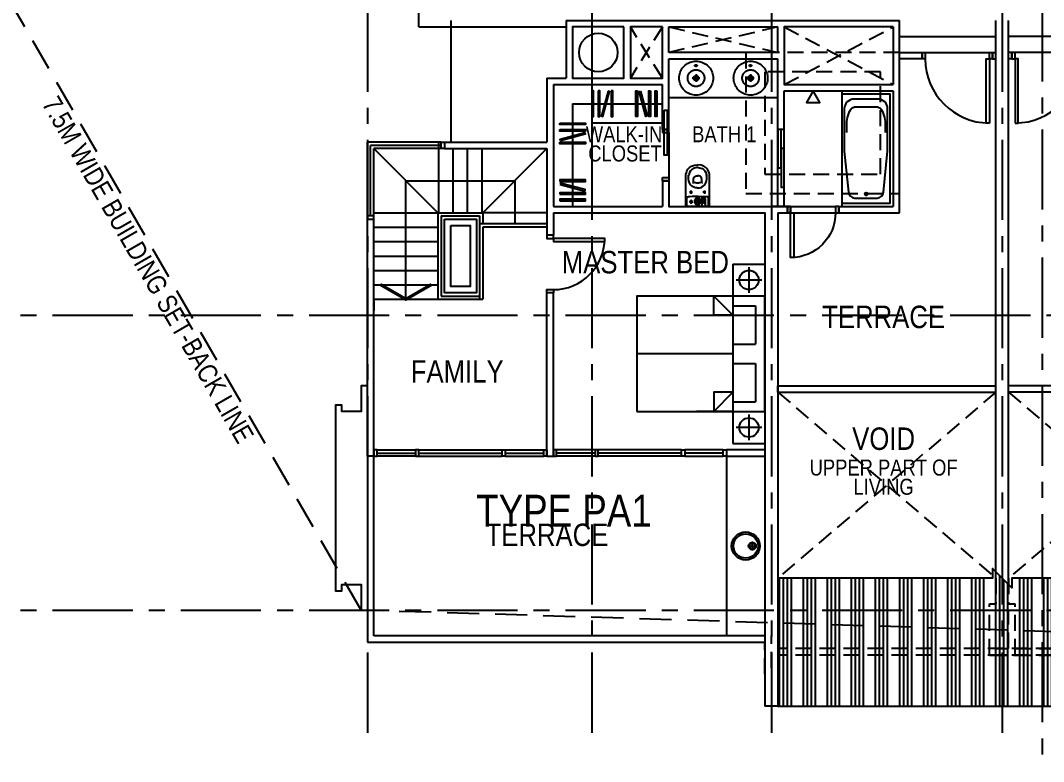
# Model space of a CAD drawing. Extents: x -202 to 81900, y 0 to 57000.
# Drawn here: x 13289 to 29244, y 20399 to 31961 of the extents above; entities that cross this region are included whole.
import ezdxf
from ezdxf.enums import TextEntityAlignment as Align

# ---------------------------------------------------------------- set-up
doc = ezdxf.new("R2010")
doc.units = 0
doc.header["$LTSCALE"] = 1000
doc.header["$MEASUREMENT"] = 0
for name, pattern in [('CENTER', [2, 1.25, -0.25, 0.25, -0.25]), ('CENTER_LINE', [5, 1.5, -0.5, 1, -0.5, 1.5]), ('DASHED', [0.75, 0.5, -0.25]), ('HIDDEN', [0.375, 0.25, -0.125])]:
    doc.linetypes.add(name, pattern=pattern)
doc.layers.get('0').update_dxf_attribs({"linetype": 'CONTINUOUS'})
for name, color, linetype in [('A-_ANOT----_T-', 7, 'CONTINUOUS'), ('A-_ANOTGRID_E-', 8, 'CENTER'), ('A-_ANOTSYBL_E-', 7, 'CONTINUOUS'), ('A-_DOOR----_E-', 7, 'CONTINUOUS'), ('A-_FIXR----_E-', 7, 'CONTINUOUS'), ('A-_FURT----_E-', 4, 'CONTINUOUS'), ('A-_ROOF----_E-', 5, 'CONTINUOUS'), ('A-_ROOF----_H-', 8, 'CONTINUOUS'), ('A-_SANIFIXR_E-', 7, 'CONTINUOUS'), ('A-_SITESTBK_E-', 1, 'DASHED'), ('A-_SLABSTEP_E-', 7, 'CONTINUOUS'), ('A-_SPAC----_E-', 7, 'CONTINUOUS'), ('A-_STRC----_E-', 7, 'CONTINUOUS'), ('A-_WALL----_E-', 1, 'CONTINUOUS'), ('A-_WALLPARP_E-', 7, 'CONTINUOUS'), ('A-_WALLSTRU_E-', 3, 'CONTINUOUS'), ('A-_WIND----_E-', 7, 'CONTINUOUS'), ('MERGE', 7, 'CONTINUOUS')]:
    doc.layers.add(name, color=color, linetype=linetype)
doc.styles.add('ARIAL-NARROW', font='ARIALN.TTF')

# ---------------------------------------------------------------- blocks, each defined once
blk = doc.blocks.new('DR900')
at = {"layer": 'A-_DOOR----_E-'}
for points in [[(50, 100), (100, 100), (100, 900), (50, 900)], [(0, 0), (50, 0), (50, 100), (0, 100)], [(900, 0), (850, 0), (850, 100), (900, 100)]]:
    blk.add_lwpolyline(points, close=True, dxfattribs=at)
blk.add_arc((50, 100), 800, 0, 90, dxfattribs=at)
blk = doc.blocks.new('XSV_SINK0110')
at = {"color": 8, "linetype": 'CENTER_LINE'}
for p, q in [((1, 32), (1, 172)), ((-69, 102), (71, 102))]:
    blk.add_line(p, q, dxfattribs=at)
at = {"color": 7}
for centre, radius in [((0, 0), 220), ((0, 0), 191), ((1, 102), 57.3), ((1, 102), 45.9)]:
    blk.add_circle(centre, radius, dxfattribs=at)
blk = doc.blocks.new('HEM_DURA0401')
at = {"layer": 'MERGE', "color": 7}
for p, q in [((-204, 171), (-218, 153)), ((-188, 188), (-204, 171)), ((-171, 204), (-188, 188)), ((-153, 218), (-171, 204)), ((-133, 230), (-153, 218)), ((-113, 241), (-133, 230)), ((-91, 250), (-113, 241)), ((-69, 257), (-91, 250)), ((-47, 262), (-69, 257)), ((-24, 265), (-47, 262)), ((-1, 266), (-24, 265)), ((22, 265), (-1, 266)), ((45, 262), (22, 265)), ((68, 257), (45, 262)), ((90, 250), (68, 257)), ((111, 241), (90, 250)), ((132, 230), (111, 241)), ((151, 218), (132, 230)), ((170, 204), (151, 218)), ((187, 188), (170, 204)), ((202, 171), (187, 188)), ((216, 153), (202, 171)), ((-265, 24), (-266, 1)), ((-266, 1), (-265, -23)), ((-262, 47), (-265, 24)), ((-257, 69), (-262, 47)), ((-250, 91), (-257, 69)), ((-241, 113), (-250, 91)), ((-230, 133), (-241, 113)), ((-218, 153), (-230, 133)), ((229, 133), (216, 153)), ((240, 113), (229, 133)), ((248, 91), (240, 113)), ((255, 69), (248, 91)), ((260, 47), (255, 69)), ((263, 24), (260, 47)), ((264, 1), (263, 24)), ((263, -23), (264, 1)), ((-265, -23), (-262, -45)), ((-262, -45), (-257, -68)), ((-257, -68), (-250, -90)), ((-250, -90), (-241, -111)), ((-241, -111), (-230, -132)), ((-230, -132), (-218, -151)), ((-218, -151), (-204, -170)), ((202, -170), (216, -151)), ((216, -151), (229, -132)), ((229, -132), (240, -111)), ((240, -111), (248, -90)), ((248, -90), (255, -68)), ((255, -68), (260, -45)), ((260, -45), (263, -23)), ((-204, -170), (-188, -187)), ((-188, -187), (-171, -202)), ((-171, -202), (-153, -217)), ((-153, -217), (-133, -229)), ((-133, -229), (-113, -240)), ((-113, -240), (-91, -249)), ((-91, -249), (-69, -255)), ((-69, -255), (-47, -260)), ((-47, -260), (-24, -264)), ((-24, -264), (-1, -265)), ((-1, -265), (22, -264)), ((22, -264), (45, -260)), ((45, -260), (68, -255)), ((68, -255), (90, -249)), ((90, -249), (111, -240)), ((111, -240), (132, -229)), ((132, -229), (151, -217)), ((151, -217), (170, -202)), ((170, -202), (187, -187)), ((187, -187), (202, -170))]:
    blk.add_line(p, q, dxfattribs=at)
at = {"layer": 'MERGE', "color": 8}
for p, q in [((-14, 200), (-15, 198)), ((-15, 198), (-15, 196)), ((-15, 196), (-15, 193)), ((-15, 193), (-14, 191)), ((-13, 203), (-14, 200)), ((-14, 191), (-13, 189)), ((-11, 205), (-13, 203)), ((-13, 189), (-11, 187)), ((-9, 206), (-11, 205)), ((-11, 187), (-9, 185)), ((-6, 208), (-9, 206)), ((-9, 185), (-6, 183)), ((-4, 209), (-6, 208)), ((-6, 183), (-4, 182)), ((-1, 209), (-4, 209)), ((-4, 182), (-1, 182)), ((2, 210), (-1, 209)), ((-1, 182), (2, 182)), ((5, 209), (2, 210)), ((2, 182), (5, 182)), ((8, 209), (5, 209)), ((5, 182), (8, 182)), ((11, 208), (8, 209)), ((8, 182), (11, 183)), ((13, 206), (11, 208)), ((11, 183), (13, 185)), ((15, 205), (13, 206)), ((13, 185), (15, 187)), ((17, 203), (15, 205)), ((15, 187), (17, 189)), ((18, 200), (17, 203)), ((17, 189), (18, 191)), ((19, 198), (18, 200)), ((18, 191), (19, 193)), ((19, 196), (19, 198)), ((19, 193), (19, 196)), ((-57, 0), (60, 0)), ((-39, 3), (-40, -1)), ((-38, 10), (-39, 6)), ((-39, 6), (-39, 3)), ((-37, 13), (-38, 10)), ((-36, 16), (-37, 13)), ((-34, 19), (-36, 16)), ((-32, 22), (-34, 19)), ((-30, 25), (-32, 22)), ((-28, 27), (-30, 25)), ((-25, 30), (-28, 27)), ((-26, 4), (-27, 2)), ((-27, 2), (-27, -1)), ((-25, 8), (-26, 6)), ((-26, 6), (-26, 4)), ((-23, 32), (-25, 30)), ((-24, 11), (-25, 8)), ((-23, 13), (-24, 11)), ((-20, 34), (-23, 32)), ((-22, 15), (-23, 13)), ((-20, 16), (-22, 15)), ((-17, 35), (-20, 34)), ((-19, 18), (-20, 16)), ((-17, 20), (-19, 18)), ((-14, 36), (-17, 35)), ((-15, 21), (-17, 20)), ((-13, 22), (-15, 21)), ((-10, 38), (-14, 36)), ((-11, 23), (-13, 22)), ((-9, 24), (-11, 23)), ((-7, 38), (-10, 38)), ((-7, 25), (-9, 24)), ((-3, 39), (-7, 38)), ((-5, 26), (-7, 25)), ((-2, 26), (-5, 26)), ((0, 39), (-3, 39)), ((0, 26), (-2, 26)), ((0, 60), (0, -58)), ((3, 39), (0, 39)), ((2, 26), (0, 26)), ((5, 26), (2, 26)), ((7, 38), (3, 39)), ((7, 25), (5, 26)), ((10, 38), (7, 38)), ((9, 24), (7, 25)), ((11, 23), (9, 24)), ((14, 36), (10, 38)), ((13, 22), (11, 23)), ((15, 21), (13, 22)), ((17, 35), (14, 36)), ((17, 20), (15, 21)), ((20, 34), (17, 35)), ((19, 18), (17, 20)), ((20, 16), (19, 18)), ((23, 32), (20, 34)), ((22, 15), (20, 16)), ((23, 13), (22, 15)), ((25, 30), (23, 32)), ((24, 11), (23, 13)), ((25, 8), (24, 11)), ((28, 27), (25, 30)), ((26, 6), (25, 8)), ((26, 4), (26, 6)), ((27, 2), (26, 4)), ((27, -1), (27, 2)), ((30, 25), (28, 27)), ((32, 22), (30, 25)), ((34, 19), (32, 22)), ((36, 16), (34, 19)), ((37, 13), (36, 16)), ((38, 10), (37, 13)), ((39, 6), (38, 10)), ((39, 3), (39, 6)), ((40, -1), (39, 3)), ((-40, -1), (-39, -4)), ((-39, -4), (-39, -8)), ((-39, -8), (-38, -11)), ((-38, -11), (-37, -14)), ((-37, -14), (-36, -17)), ((-36, -17), (-34, -20)), ((-34, -20), (-32, -23)), ((-32, -23), (-30, -26)), ((-30, -26), (-28, -29)), ((-28, -29), (-25, -31)), ((-27, -1), (-27, -3)), ((-27, -3), (-26, -5)), ((-26, -5), (-26, -8)), ((-26, -8), (-25, -10)), ((-25, -10), (-24, -12)), ((-25, -31), (-23, -33)), ((-24, -12), (-23, -14)), ((-23, -14), (-22, -16)), ((-23, -33), (-20, -35)), ((-22, -16), (-20, -18)), ((-20, -18), (-19, -20)), ((-20, -35), (-17, -37)), ((-19, -20), (-17, -21)), ((-17, -21), (-15, -23)), ((-17, -37), (-14, -38)), ((-15, -23), (-13, -24)), ((-14, -38), (-10, -39)), ((-13, -24), (-11, -25)), ((-11, -25), (-9, -26)), ((-10, -39), (-7, -40)), ((-9, -26), (-7, -26)), ((-7, -26), (-5, -27)), ((-7, -40), (-3, -40)), ((-5, -27), (-2, -27)), ((-3, -40), (0, -40)), ((-2, -27), (0, -27)), ((0, -27), (2, -27)), ((0, -40), (3, -40)), ((2, -27), (5, -27)), ((3, -40), (7, -40)), ((5, -27), (7, -26)), ((7, -26), (9, -26)), ((7, -40), (10, -39)), ((9, -26), (11, -25)), ((10, -39), (14, -38)), ((11, -25), (13, -24)), ((13, -24), (15, -23)), ((14, -38), (17, -37)), ((15, -23), (17, -21)), ((17, -21), (19, -20)), ((17, -37), (20, -35)), ((19, -20), (20, -18)), ((20, -18), (22, -16)), ((20, -35), (23, -33)), ((22, -16), (23, -14)), ((23, -14), (24, -12)), ((23, -33), (25, -31)), ((24, -12), (25, -10)), ((25, -10), (26, -8)), ((25, -31), (28, -29)), ((26, -5), (27, -3)), ((26, -8), (26, -5)), ((27, -3), (27, -1)), ((28, -29), (30, -26)), ((30, -26), (32, -23)), ((32, -23), (34, -20)), ((34, -20), (36, -17)), ((36, -17), (37, -14)), ((37, -14), (38, -11)), ((38, -11), (39, -8)), ((39, -4), (40, -1)), ((39, -8), (39, -4))]:
    blk.add_line(p, q, dxfattribs=at)
blk.add_lwpolyline([(130, 0), (130, 11), (128, 23), (126, 34), (123, 44), (118, 55), (113, 65), (107, 75), (100, 84), (92, 92), (84, 100), (75, 107), (65, 113), (55, 118), (45, 122), (34, 126), (23, 128), (12, 130), (0, 130), (-11, 130), (-22, 128), (-33, 126), (-44, 122), (-55, 118), (-65, 113), (-74, 107), (-83, 100), (-92, 92), (-99, 84), (-106, 75), (-112, 65), (-117, 55), (-122, 44), (-125, 34), (-128, 23), (-129, 11), (-130, 0), (-129, -11), (-128, -23), (-125, -34), (-122, -44), (-117, -55), (-112, -65), (-106, -75), (-99, -84), (-92, -92), (-83, -100), (-74, -106), (-65, -113), (-55, -118), (-44, -122), (-33, -126), (-22, -128), (-11, -129), (0, -130), (12, -129), (23, -128), (34, -126), (45, -122), (55, -118), (65, -113), (75, -106), (84, -100), (92, -92), (100, -84), (107, -75), (113, -65), (118, -55), (123, -44), (126, -34), (128, -23), (130, -11), (130, 0), (130, 0)], close=True, dxfattribs=at)
blk = doc.blocks.new('HEM_DURA2501')
at = {"layer": 'MERGE', "color": 7}
for points in [[(-479, 184), (-484, 184), (-500, 182), (-523, 177), (-550, 167), (-578, 151), (-605, 127), (-628, 95), (-644, 52), (-649, -2)], [(-8, 184), (-24, 184), (-67, 184), (-130, 184), (-204, 184), (-282, 184), (-357, 184), (-419, 184), (-462, 184), (-479, 184)], [(-131, 167), (-132, 167), (-133, 167), (-136, 167), (-138, 167), (-141, 165), (-144, 163), (-146, 160), (-148, 155), (-148, 149)], [(0, 167), (-5, 167), (-17, 167), (-34, 167), (-55, 167), (-77, 167), (-97, 167), (-115, 167), (-127, 167), (-131, 167)], [(-7, 184), (-7, 184), (-6, 184), (-5, 184), (-4, 183), (-3, 183), (-2, 182), (-1, 181), (0, 179), (0, 177)], [(0, 177), (0, 165), (0, 132), (0, 85), (0, 29), (0, -29), (0, -85), (0, -132), (0, -165), (0, -177)], [(-479, -184), (-484, -184), (-500, -182), (-523, -176), (-550, -167), (-578, -151), (-605, -127), (-628, -95), (-644, -52), (-649, 2)], [(-605, 0), (-606, -4), (-605, -15), (-603, -31), (-598, -50), (-590, -71), (-576, -92), (-555, -112), (-528, -128), (-491, -139)], [(-605, 0), (-605, 4), (-605, 15), (-603, 30), (-598, 50), (-589, 71), (-575, 92), (-554, 111), (-527, 128), (-491, 139)], [(-400, 139), (-402, 140), (-407, 140), (-414, 141), (-423, 142), (-435, 142), (-448, 143), (-462, 142), (-476, 141), (-491, 139)], [(-286, 0), (-286, 4), (-287, 15), (-290, 31), (-295, 50), (-304, 72), (-318, 93), (-338, 112), (-365, 128), (-400, 139)], [(-286, 0), (-286, -4), (-287, -15), (-289, -30), (-294, -49), (-303, -70), (-317, -92), (-337, -111), (-365, -128), (-400, -139)], [(-148, 149), (-149, 142), (-149, 120), (-150, 88), (-150, 49), (-151, 6), (-151, -39), (-151, -82), (-150, -120), (-148, -149)], [(-400, -139), (-402, -140), (-407, -140), (-414, -141), (-423, -142), (-435, -142), (-448, -143), (-462, -142), (-476, -141), (-491, -139)], [(-131, -167), (-132, -167), (-133, -167), (-136, -167), (-138, -167), (-141, -165), (-144, -163), (-146, -160), (-148, -155), (-148, -149)], [(-8, -184), (-24, -184), (-67, -184), (-130, -184), (-204, -184), (-282, -184), (-357, -184), (-419, -184), (-462, -184), (-479, -184)], [(0, -167), (-5, -167), (-17, -167), (-34, -167), (-55, -167), (-77, -167), (-97, -167), (-115, -167), (-127, -167), (-131, -167)], [(-7, -184), (-7, -184), (-6, -184), (-5, -184), (-4, -183), (-3, -183), (-2, -182), (-1, -181), (0, -179), (0, -177)]]:
    blk.add_lwpolyline(points, dxfattribs=at)
at = {"layer": 'MERGE', "color": 8}
for points in [[(-362, 76), (-362, 75), (-362, 74), (-363, 73), (-365, 71), (-367, 69), (-369, 68), (-373, 66), (-377, 65), (-381, 65), (-381, 65), (-387, 65), (-393, 65), (-399, 65), (-405, 65), (-411, 65), (-415, 65), (-419, 66), (-422, 66), (-423, 66), (-423, 66), (-425, 65), (-430, 65), (-437, 62), (-446, 59), (-455, 53), (-463, 44), (-471, 32), (-476, 17), (-478, -2)], [(-362, -76), (-362, -75), (-362, -74), (-363, -73), (-365, -71), (-367, -69), (-369, -68), (-373, -66), (-377, -65), (-381, -65), (-381, -65), (-387, -65), (-393, -65), (-399, -65), (-405, -65), (-411, -65), (-415, -65), (-419, -66), (-422, -66), (-423, -66), (-423, -66), (-425, -65), (-430, -65), (-437, -62), (-446, -59), (-455, -53), (-463, -44), (-471, -32), (-476, -17), (-478, 2)], [(-371, 45), (-371, 44), (-369, 40), (-367, 33), (-366, 23), (-364, 12), (-363, -1), (-364, -15), (-366, -31), (-369, -47)], [(-247, 105), (-246, 105), (-241, 105), (-234, 105), (-226, 105), (-218, 105), (-210, 105), (-203, 105), (-199, 105), (-197, 105)], [(-212, 106), (-212, 108), (-213, 110), (-214, 112), (-215, 113), (-216, 114), (-218, 115), (-219, 116), (-221, 117), (-223, 117), (-223, 117), (-225, 117), (-227, 116), (-229, 115), (-230, 114), (-231, 113), (-232, 112), (-233, 110), (-234, 108), (-234, 106), (-234, 106), (-234, 104), (-233, 102), (-232, 101), (-231, 99), (-230, 98), (-229, 97), (-227, 96), (-225, 96), (-223, 95), (-223, 95), (-221, 96), (-219, 96), (-218, 97), (-216, 98), (-215, 99), (-214, 101), (-213, 102), (-212, 104), (-212, 106)], [(-223, 127), (-223, 125), (-223, 121), (-223, 115), (-223, 107), (-223, 100), (-223, 92), (-223, 86), (-223, 82), (-223, 80)], [(-148, 89), (-146, 89), (-140, 89), (-132, 89), (-122, 89), (-111, 89), (-101, 89), (-93, 89), (-87, 89), (-85, 89)], [(-89, 89), (-89, 94), (-91, 98), (-93, 103), (-95, 106), (-98, 110), (-102, 112), (-106, 114), (-111, 116), (-116, 116), (-116, 116), (-121, 116), (-125, 114), (-129, 112), (-133, 110), (-136, 106), (-139, 103), (-141, 98), (-142, 94), (-143, 89), (-143, 89), (-142, 84), (-141, 80), (-139, 75), (-136, 72), (-133, 68), (-129, 66), (-125, 64), (-121, 63), (-116, 62), (-116, 62), (-111, 63), (-106, 64), (-102, 66), (-98, 68), (-95, 72), (-93, 75), (-91, 80), (-89, 84), (-89, 89)], [(-14, 1), (-18, 1), (-30, 1), (-47, 1), (-67, 1), (-88, 1), (-108, 1), (-125, 1), (-137, 1), (-141, 1)], [(-98, 89), (-98, 92), (-99, 95), (-100, 98), (-102, 101), (-104, 103), (-107, 105), (-110, 106), (-113, 107), (-116, 107), (-116, 107), (-119, 107), (-122, 106), (-125, 105), (-127, 103), (-130, 101), (-131, 98), (-133, 95), (-134, 92), (-134, 89), (-134, 89), (-134, 86), (-133, 83), (-131, 80), (-130, 77), (-127, 75), (-125, 74), (-122, 72), (-119, 71), (-116, 71), (-116, 71), (-113, 71), (-110, 72), (-107, 74), (-104, 75), (-102, 77), (-100, 80), (-99, 83), (-98, 86), (-98, 89)], [(-26, 1), (-27, 10), (-29, 19), (-33, 27), (-38, 34), (-44, 40), (-51, 45), (-59, 49), (-68, 51), (-77, 52), (-77, 52), (-87, 51), (-95, 49), (-103, 45), (-110, 40), (-117, 34), (-122, 27), (-125, 19), (-128, 10), (-129, 1), (-129, 1), (-128, -8), (-125, -17), (-122, -25), (-117, -32), (-110, -38), (-103, -43), (-95, -47), (-87, -50), (-77, -50), (-77, -50), (-68, -50), (-59, -47), (-51, -43), (-44, -38), (-38, -32), (-33, -25), (-29, -17), (-27, -8), (-26, 1)], [(-117, 116), (-114, 116), (-106, 116), (-95, 116), (-82, 116), (-68, 117), (-55, 117), (-44, 117), (-37, 117), (-34, 117)], [(-116, 124), (-116, 121), (-116, 115), (-116, 106), (-116, 95), (-116, 84), (-116, 73), (-116, 64), (-116, 58), (-116, 55)], [(-39, 1), (-39, 8), (-41, 14), (-44, 20), (-48, 26), (-52, 30), (-58, 34), (-64, 37), (-70, 39), (-77, 40), (-77, 40), (-84, 39), (-91, 37), (-97, 34), (-102, 30), (-107, 26), (-111, 20), (-114, 14), (-115, 8), (-116, 1), (-116, 1), (-115, -6), (-114, -13), (-111, -19), (-107, -24), (-102, -29), (-97, -32), (-91, -35), (-84, -37), (-77, -38), (-77, -38), (-70, -37), (-64, -35), (-58, -32), (-52, -29), (-48, -24), (-44, -19), (-41, -13), (-39, -6), (-39, 1)], [(-106, 64), (-106, 64), (-103, 65), (-100, 66), (-97, 67), (-93, 69), (-89, 70), (-86, 71), (-84, 72), (-83, 72)], [(-95, 102), (-94, 102), (-91, 102), (-87, 102), (-83, 102), (-78, 102), (-73, 102), (-69, 102), (-66, 102), (-65, 102)], [(-70, 102), (-70, 103), (-70, 105), (-71, 106), (-72, 107), (-73, 108), (-74, 109), (-75, 110), (-77, 110), (-78, 110), (-78, 110), (-80, 110), (-81, 110), (-83, 109), (-84, 108), (-85, 107), (-86, 106), (-87, 105), (-87, 103), (-87, 102), (-87, 102), (-87, 100), (-87, 99), (-86, 97), (-85, 96), (-84, 95), (-83, 94), (-81, 94), (-80, 93), (-78, 93), (-78, 93), (-77, 93), (-75, 94), (-74, 94), (-73, 95), (-72, 96), (-71, 97), (-70, 99), (-70, 100), (-70, 102)], [(-83, 72), (-82, 72), (-79, 72), (-74, 72), (-69, 72), (-63, 72), (-57, 72), (-53, 72), (-50, 72), (-48, 72)], [(-78, 122), (-78, 121), (-78, 118), (-78, 112), (-78, 106), (-78, 100), (-78, 94), (-78, 89), (-78, 85), (-78, 84)], [(-77, 60), (-77, 56), (-77, 45), (-77, 29), (-77, 10), (-77, -9), (-77, -28), (-77, -44), (-77, -55), (-77, -59)], [(-55, 91), (-55, 92), (-55, 94), (-54, 97), (-52, 101), (-50, 106), (-47, 110), (-43, 113), (-37, 115), (-30, 116)], [(-55, 91), (-55, 90), (-55, 88), (-54, 84), (-53, 81), (-51, 76), (-48, 73), (-43, 69), (-37, 67), (-29, 66), (-29, 66), (-21, 66), (-15, 66), (-11, 66), (-7, 66), (-5, 66), (-4, 66), (-3, 66), (-3, 66), (-2, 66)], [(-30, 116), (-29, 116), (-26, 116), (-22, 116), (-18, 116), (-13, 116), (-8, 116), (-4, 116), (-1, 116), (0, 116)], [(-247, -105), (-246, -105), (-241, -105), (-234, -105), (-226, -105), (-218, -105), (-210, -105), (-203, -105), (-199, -105), (-197, -105)], [(-212, -106), (-212, -104), (-213, -102), (-214, -101), (-215, -99), (-216, -98), (-218, -97), (-219, -96), (-221, -96), (-223, -95), (-223, -95), (-225, -96), (-227, -96), (-229, -97), (-230, -98), (-231, -99), (-232, -101), (-233, -102), (-234, -104), (-234, -106), (-234, -106), (-234, -108), (-233, -110), (-232, -112), (-231, -113), (-230, -114), (-229, -115), (-227, -116), (-225, -117), (-223, -117), (-223, -117), (-221, -117), (-219, -116), (-218, -115), (-216, -114), (-215, -113), (-214, -112), (-213, -110), (-212, -108), (-212, -106)], [(-223, -127), (-223, -125), (-223, -121), (-223, -115), (-223, -107), (-223, -100), (-223, -92), (-223, -86), (-223, -82), (-223, -80)], [(-96, -103), (-94, -103), (-89, -103), (-83, -103), (-75, -103), (-66, -103), (-58, -103), (-52, -103), (-47, -103), (-45, -103)], [(-54, -103), (-54, -100), (-55, -97), (-57, -94), (-58, -92), (-60, -90), (-63, -88), (-66, -87), (-69, -86), (-72, -85), (-72, -85), (-75, -86), (-78, -87), (-81, -88), (-83, -90), (-85, -92), (-87, -94), (-88, -97), (-89, -100), (-89, -103), (-89, -103), (-89, -106), (-88, -109), (-87, -112), (-85, -114), (-83, -116), (-81, -118), (-78, -119), (-75, -120), (-72, -121), (-72, -121), (-69, -120), (-66, -119), (-63, -118), (-60, -116), (-58, -114), (-57, -112), (-55, -109), (-54, -106), (-54, -103)], [(-62, -103), (-62, -101), (-62, -100), (-63, -98), (-64, -97), (-65, -95), (-67, -94), (-68, -94), (-70, -93), (-72, -93), (-72, -93), (-74, -93), (-75, -94), (-77, -94), (-78, -95), (-79, -97), (-80, -98), (-81, -100), (-81, -101), (-82, -103), (-82, -103), (-81, -105), (-81, -106), (-80, -108), (-79, -109), (-78, -111), (-77, -112), (-75, -112), (-74, -113), (-72, -113), (-72, -113), (-70, -113), (-68, -112), (-67, -112), (-65, -111), (-64, -109), (-63, -108), (-62, -106), (-62, -105), (-62, -103)], [(-72, -125), (-72, -123), (-72, -119), (-72, -113), (-72, -106), (-72, -98), (-72, -90), (-72, -84), (-72, -80), (-72, -78)]]:
    blk.add_lwpolyline(points, dxfattribs=at)
blk = doc.blocks.new('TUB6')
at = {"layer": 'A-_FIXR----_E-'}
blk.add_lwpolyline([(1700, 375), (0, 375), (0, -375), (1700, -375)], close=True, dxfattribs=at)
blk.add_lwpolyline([(172, -274), (813, -338), (1471, -338, 0.414214), (1624, -185), (1624, 185, 0.414214), (1471, 338), (813, 338), (172, 274, 0.386807), (80, 173), (80, -173, 0.386807)], format="xyb", close=True, dxfattribs=at)
blk.add_lwpolyline([(1100, 300), (1207, 300, -0.120814), (1458, 243, -0.197037), (1500, 179), (1500, -179, -0.197037), (1458, -243, -0.120814), (1207, -300), (1100, -300, -0.096183)], format="xyb", dxfattribs=at)
blk.add_circle((144, -2), 23.9, dxfattribs=at)
blk = doc.blocks.new('SANISHSP')
blk.add_lwpolyline([(0, 0), (-52, -90), (52, -90)], close=True)
blk = doc.blocks.new('DR800')
at = {"layer": 'A-_DOOR----_E-'}
for points in [[(50, 100), (100, 100), (100, 800), (50, 800)], [(0, 0), (50, 0), (50, 100), (0, 100)], [(800, 0), (750, 0), (750, 100), (800, 100)]]:
    blk.add_lwpolyline(points, close=True, dxfattribs=at)
blk.add_arc((50, 100), 700, 0, 90, dxfattribs=at)

msp = doc.modelspace()

# ---------------------------------------------------------------- hatches: boundary and pattern name
at = {"layer": 'A-_ROOF----_H-'}
h = msp.add_hatch(dxfattribs=at)
h.set_pattern_fill('ANSI34', color=256, scale=500, angle=45, style=0)
h.paths.add_polyline_path([(19899.97, 43761.38), (19899.97, 42661.38), (16499.97, 42661.38), (16499.97, 40761.39), (16599.97, 40761.39), (16599.97, 41561.38), (19499.97, 41561.38), (19499.97, 39661.37), (19999.97, 39661.37), (19999.97, 41561.38), (22899.97, 41561.38), (22899.97, 42161.38), (27249.97, 42161.38), (27249.97, 42011.38), (27549.97, 42311.38), (27549.97, 42161.38), (29199.97, 42161.38), (29199.97, 44261.38), (25499.97, 44261.38), (25499.97, 43761.38)])
h.paths.add_polyline_path([(35699.97, 43161.38), (35699.97, 43661.38), (38599.97, 43661.38), (38599.97, 43161.38), (39099.97, 43161.38), (39099.97, 43661.38), (41899.97, 43661.38), (41899.97, 44761.38), (33099.97, 44761.38), (33099.97, 45261.38), (29399.97, 45261.38), (29399.97, 43161.38), (31049.97, 43161.38), (31049.97, 43311.38), (31349.97, 43011.38), (31349.97, 43161.38)])
h.paths.add_polyline_path([(48299.97, 43161.38), (52649.97, 43161.38), (52649.97, 43011.38), (52949.97, 43311.38), (52949.97, 43161.38), (54799.97, 43161.38), (54799.97, 45261.38), (50899.97, 45261.38), (50899.97, 44761.38), (42099.97, 44761.38), (42099.97, 43661.38), (44899.97, 43661.38), (44899.97, 43161.38), (45399.97, 43161.38), (45399.97, 43661.38), (48299.97, 43661.38)])
h.paths.add_polyline_path([(56799.96, 32061.38), (52599.97, 32061.38), (52599.97, 30461.38), (58149.97, 30461.38), (58149.97, 30611.38), (58449.97, 30311.38), (58449.97, 30461.38), (60899.97, 30461.38), (60899.97, 31061.38), (57799.97, 31061.38), (57799.97, 30961.37), (56799.96, 30961.35)])
h.paths.add_polyline_path([(47599.97, 23261.38), (47599.97, 21261.38), (54599.97, 21261.38), (54599.97, 23261.38), (51249.97, 23261.38), (51249.97, 23411.38), (50949.97, 23111.38), (50949.97, 23261.38)])
h.paths.add_polyline_path([(32099.97, 23261.38), (28749.97, 23261.38), (28749.97, 23111.38), (28449.97, 23411.38), (28449.97, 23261.38), (25099.97, 23261.38), (25099.97, 21261.38), (32099.97, 21261.38)])

# ---------------------------------------------------------------- linework, layer by layer
at = {"layer": 'A-_ANOTGRID_E-'}
for p, q in [((5790, 27361.37), (68200, 27361.37)), ((5790, 22761.37), (68200, 22761.37))]:
    msp.add_line(p, q, dxfattribs=at)
for points in [[(18199.97, 54598.55), (18199.97, 54098.55), (18699.97, 54098.55), (18699.97, 20761.37)], [(21699.97, 54598.55), (21699.97, 54098.55), (22199.97, 54098.55), (22199.97, 20761.37)], [(24499.97, 54598.55), (24499.97, 54098.55), (24999.97, 54098.55), (24999.97, 20761.37)], [(28099.97, 54598.55), (28099.97, 54098.55), (28599.97, 54098.55), (28599.97, 20761.37)]]:
    msp.add_lwpolyline(points, dxfattribs=at)
at = {"layer": 'A-_ANOTSYBL_E-', "linetype": 'CENTER'}
msp.add_lwpolyline([(16036.7, 48060.69), (16831.44, 46261.37), (29225, 46261.37), (29225, 18201.97), (29225, 18201.97), (32707.74, 10316.93)], dxfattribs=at)
at = {"layer": 'A-_DOOR----_E-'}
for p, q in [((26999.97, 31711.38), (28499.97, 31711.38)), ((30199.97, 31711.38), (28699.97, 31711.38)), ((26999.97, 31461.38), (28499.97, 31461.38)), ((30199.97, 31461.38), (28699.97, 31461.38))]:
    msp.add_line(p, q, dxfattribs=at)
for points in [[(27399.97, 31361.38), (27349.97, 31361.38), (27349.97, 31461.38), (27399.97, 31461.38)], [(27399.97, 31361.38), (27349.97, 31361.38), (27349.97, 31461.38), (27399.97, 31461.38)], [(28449.97, 31361.38), (28399.97, 31361.38), (28399.97, 31461.38), (28449.97, 31461.38)], [(28749.97, 31361.38), (28799.97, 31361.38), (28799.97, 31461.38), (28749.97, 31461.38)], [(28399.97, 30361.38), (28349.97, 30361.38), (28349.97, 31361.38), (28399.97, 31361.38)], [(28799.97, 30361.38), (28849.97, 30361.38), (28849.97, 31361.38), (28799.97, 31361.38)], [(23324.99, 30561.38), (23374.99, 30561.38), (23374.99, 29861.38), (23324.99, 29861.38)], [(23299.99, 30211.38), (23399.99, 30211.38), (23399.99, 30261.38), (23299.99, 30261.38)], [(23299.99, 29511.38), (23399.99, 29511.38), (23399.99, 29461.38), (23299.99, 29461.38)], [(25299.97, 28961.4), (25299.95, 29061.4), (25249.95, 29061.38), (25249.97, 28961.38)], [(25999.97, 29061.4), (26000, 28961.4), (26050, 28961.41), (26049.97, 29061.41)]]:
    msp.add_lwpolyline(points, close=True, dxfattribs=at)
for centre, start, end in [((28399.97, 31361.38), 180.000084, 269.796407), ((28799.97, 31361.38), 270.203593, 359.999916)]:
    msp.add_arc(centre, 1000.01, start, end, dxfattribs=at)
at = {"layer": 'A-_FIXR----_E-', "color": 8}
for p, q in [((21899.97, 30661.38), (23299.99, 30661.38)), ((21899.97, 30661.38), (21899.97, 29061.38)), ((22412.48, 30661.38), (22412.48, 30661.38)), ((21899.98, 30148.88), (21899.98, 30148.88))]:
    msp.add_line(p, q, dxfattribs=at)
at = {"layer": 'A-_FIXR----_E-'}
for p, q in [((22199.97, 30361.38), (22199.97, 29061.38)), ((23299.99, 30361.38), (22199.97, 30361.38))]:
    msp.add_line(p, q, dxfattribs=at)
at = {"layer": 'A-_FIXR----_E-', "color": 8}
for points in [[(22199.98, 30861.38), (22199.98, 30461.38), (22224.98, 30461.38), (22224.98, 30861.38)], [(22299.98, 30861.38), (22299.98, 30461.38), (22324.98, 30461.38), (22324.98, 30861.38)], [(22452.17, 30857.8), (22348.64, 30471.43), (22372.79, 30464.96), (22476.31, 30851.33)], [(22499.98, 30861.38), (22499.98, 30461.38), (22524.98, 30461.38), (22524.98, 30861.38)], [(22912.49, 30861.35), (22912.49, 30461.35), (22887.49, 30461.35), (22887.49, 30861.35)], [(22960.3, 30857.77), (23063.83, 30471.4), (23039.68, 30464.93), (22936.15, 30851.3)], [(23112.49, 30861.35), (23112.49, 30461.35), (23087.49, 30461.35), (23087.49, 30861.35)], [(23212.49, 30861.35), (23212.49, 30461.35), (23187.49, 30461.35), (23187.49, 30861.35)], [(21699.98, 30361.38), (22099.98, 30361.38), (22099.98, 30336.38), (21699.98, 30336.38)], [(21699.98, 30261.38), (22099.98, 30261.38), (22099.98, 30236.38), (21699.98, 30236.38)], [(21703.55, 30109.19), (22089.92, 30212.72), (22096.4, 30188.57), (21710.03, 30085.04)], [(21699.98, 30061.38), (22099.98, 30061.38), (22099.98, 30036.38), (21699.98, 30036.38)], [(21699.97, 29448.85), (22099.97, 29448.85), (22099.97, 29473.85), (21699.97, 29473.85)], [(21703.55, 29401.04), (22089.92, 29297.51), (22096.39, 29321.66), (21710.02, 29425.19)], [(21699.97, 29248.85), (22099.97, 29248.85), (22099.97, 29273.85), (21699.97, 29273.85)], [(21699.97, 29148.85), (22099.97, 29148.85), (22099.97, 29173.85), (21699.97, 29173.85)]]:
    msp.add_lwpolyline(points, close=True, dxfattribs=at)
at = {"layer": 'A-_FURT----_E-'}
for p, q in [((24399.97, 28161.37), (24399.97, 25861.37)), ((24399.97, 28161.37), (24899.97, 28161.37)), ((24399.97, 27511.37), (24749.97, 27511.37)), ((24749.97, 27511.37), (24749.97, 26911.37)), ((24399.97, 26911.37), (24749.97, 26911.37)), ((24399.97, 26611.37), (24749.97, 26611.37)), ((24749.97, 26611.37), (24749.97, 26011.37)), ((24399.97, 26011.37), (24749.97, 26011.37)), ((24399.97, 25861.36), (23833.22, 25861.36)), ((24399.97, 25861.37), (24399.97, 25361.37)), ((24399.97, 25361.37), (24899.97, 25361.37))]:
    msp.add_line(p, q, dxfattribs=at)
at = {"layer": 'A-_FURT----_E-', "color": 8}
for p, q in [((24649.97, 28111.37), (24649.97, 27711.37)), ((24849.97, 27911.37), (24449.97, 27911.37)), ((24649.97, 25811.37), (24649.97, 25411.37)), ((24849.97, 25611.37), (24449.97, 25611.37))]:
    msp.add_line(p, q, dxfattribs=at)
at = {"layer": 'A-_FURT----_E-'}
msp.add_lwpolyline([(22899.97, 25861.37), (24899.97, 25861.37), (24899.97, 27661.37), (22899.97, 27661.37)], close=True, dxfattribs=at)
for points in [[(24099.97, 27661.37), (24399.97, 27361.37), (24099.97, 27361.37), (24099.97, 27661.37)], [(24399.97, 26761.37), (22899.97, 26761.37)], [(24099.97, 25861.37), (24399.97, 26161.37), (24099.97, 26161.37), (24099.97, 25861.37)]]:
    msp.add_lwpolyline(points, dxfattribs=at)
for centre in [(24649.97, 27911.37), (24649.97, 25611.37)]:
    msp.add_circle(centre, 150, dxfattribs=at)
at = {"layer": 'A-_ROOF----_E-'}
msp.add_lwpolyline([(32099.97, 23261.38), (28749.97, 23261.38), (28749.97, 23111.38), (28449.97, 23411.38), (28449.97, 23261.38), (25099.97, 23261.38), (25099.97, 21261.38), (32099.97, 21261.38), (32099.97, 23261.38)], close=True, dxfattribs=at)
at = {"layer": 'A-_SANIFIXR_E-'}
for p, q in [((19499.98, 31861.39), (19499.98, 33961.39)), ((19499.98, 31861.39), (21799.97, 31861.37)), ((26100, 30861.32), (26100, 29061.32)), ((23399.99, 30761.38), (25099.99, 30761.38)), ((24299.97, 25161.37), (24299.97, 22361.38))]:
    msp.add_line(p, q, dxfattribs=at)
for points in [[(25149.99, 29661.32), (25149.99, 30261.32), (25099.99, 30261.32), (25099.99, 29661.32)], [(25199.99, 29361.32), (25199.99, 29961.32), (25149.99, 29961.32), (25149.99, 29361.32)]]:
    msp.add_lwpolyline(points, close=True, dxfattribs=at)
at = {"layer": 'A-_SITESTBK_E-'}
msp.add_lwpolyline([(47429.4, 21865.01), (18599.97, 22761.37), (8801.43, 39771.04), (49486.31, 52079.23), (69451.7, 21803.63), (61424.43, 22761.37), (47429.4, 21865.01)], close=True, dxfattribs=at)
at = {"layer": 'A-_SLABSTEP_E-'}
for p, q in [((23399.99, 30211.38), (23399.99, 29511.38)), ((25099.99, 29061.32), (25099.99, 30261.32)), ((25199.99, 29061.32), (25199.99, 30261.32)), ((25299.97, 29061.41), (25999.97, 29061.41)), ((25299.97, 28961.41), (25999.97, 28961.41)), ((25099.97, 26261.38), (28499.97, 26261.38)), ((32099.97, 26261.38), (28699.97, 26261.38)), ((25099.97, 26161.38), (28499.97, 26161.38)), ((32099.97, 26161.38), (28699.97, 26161.38))]:
    msp.add_line(p, q, dxfattribs=at)
at = {"layer": 'A-_STRC----_E-'}
for p, q in [((19812.47, 28961.38), (19812.47, 30061.37)), ((19799.97, 28961.37), (18799.97, 29961.37)), ((19812.47, 28961.38), (19812.47, 29961.37)), ((20037.47, 28961.38), (20037.47, 29961.37)), ((20262.47, 28961.38), (20262.47, 29961.37)), ((20487.47, 28961.38), (20487.47, 29961.37)), ((20499.97, 28961.37), (21499.97, 29961.37)), ((18799.97, 28961.37), (19799.97, 28961.37)), ((18799.97, 28961.37), (19799.97, 28961.37)), ((19799.97, 28961.37), (20499.97, 28961.37)), ((19799.97, 28961.37), (19799.97, 27611.37)), ((19849.97, 28911.37), (20449.97, 28911.37)), ((19849.97, 28911.37), (19849.97, 27661.37)), ((20449.97, 28911.37), (20449.97, 28786.37)), ((21499.97, 28961.37), (20499.97, 28961.37)), ((20499.97, 28961.37), (20499.97, 28786.37)), ((18799.97, 28736.37), (19799.97, 28736.37)), ((21499.97, 28786.37), (20449.97, 28786.37)), ((20449.97, 28786.37), (20449.97, 27611.37)), ((21499.97, 28736.37), (20499.97, 28736.37)), ((21499.97, 28736.37), (20499.97, 28736.37)), ((20499.97, 28736.37), (20499.97, 27611.37)), ((18799.97, 28511.37), (19799.97, 28511.37)), ((18799.97, 28286.37), (19799.97, 28286.37)), ((18799.97, 28061.37), (19799.97, 28061.37)), ((18799.97, 27836.37), (19799.97, 27836.37)), ((18799.97, 27611.37), (19899.97, 27611.37)), ((19799.97, 27611.37), (20499.97, 27611.37)), ((19849.97, 27661.37), (20449.97, 27661.37))]:
    msp.add_line(p, q, dxfattribs=at)
at = {"layer": 'A-_STRC----_E-', "color": 8}
msp.add_lwpolyline([(19299.97, 27611.37), (19299.97, 29461.37), (20999.97, 29461.37), (20999.97, 28786.37)], dxfattribs=at)
at = {"layer": 'A-_STRC----_E-', "const_width": 50}
msp.add_lwpolyline([(19699.97, 27842.31), (19299.97, 27611.37), (18899.97, 27842.31)], dxfattribs=at)
at = {"layer": 'A-_WALL----_E-'}
for p, q in [((21799.97, 31961.34), (26999.97, 31961.38)), ((21799.97, 31961.34), (21799.97, 31061.35)), ((26999.97, 28961.35), (26999.97, 31961.38)), ((28499.97, 31461.38), (28499.97, 31961.38)), ((28499.97, 31461.38), (28499.97, 31961.38)), ((28499.97, 23361.38), (28499.97, 31961.38)), ((28699.97, 31461.38), (28699.97, 31961.38)), ((28699.97, 31461.38), (28699.97, 31961.38)), ((28699.97, 23161.38), (28699.97, 31961.38)), ((23399.99, 31861.38), (25099.99, 31861.38)), ((23399.99, 31461.35), (23399.99, 31861.38)), ((25099.99, 31461.35), (25099.99, 31861.38)), ((26900, 31861.38), (26900, 30961.32)), ((25099.99, 31461.35), (23399.99, 31461.35)), ((26999.97, 31461.38), (27349.97, 31461.38)), ((27349.97, 31461.38), (27349.97, 31361.38)), ((27349.97, 31461.38), (27349.97, 31361.38)), ((28449.97, 31361.38), (28449.97, 31461.38)), ((28449.97, 31461.38), (28499.97, 31461.38)), ((28749.97, 31461.38), (28699.97, 31461.38)), ((28749.97, 31361.38), (28749.97, 31461.38)), ((23399.99, 31361.35), (25099.99, 31361.35)), ((23399.99, 30261.38), (23399.99, 31361.35)), ((25099.99, 30861.32), (25099.99, 31361.35)), ((27349.97, 31361.38), (26999.97, 31361.38)), ((28449.97, 31361.38), (28499.97, 31361.38)), ((28749.97, 31361.38), (28699.97, 31361.38)), ((21499.97, 31061.35), (21799.97, 31061.35)), ((21499.97, 31061.35), (21499.97, 30061.38)), ((21599.97, 30961.35), (21599.97, 29061.38)), ((21599.97, 30961.35), (23299.99, 30961.35)), ((23299.99, 30261.38), (23299.99, 30961.35)), ((25099.99, 30261.32), (25099.99, 30861.32)), ((25199.99, 30261.32), (25199.99, 30861.32)), ((25199.99, 30861.32), (26900, 30861.32)), ((26900, 30861.32), (26900, 29061.35)), ((23399.99, 30761.35), (25099.99, 30761.35)), ((23399.99, 30261.38), (23299.99, 30261.38)), ((23299.99, 30261.38), (23399.99, 30261.38)), ((25199.99, 30261.32), (25099.99, 30261.32)), ((19899.97, 30061.38), (21499.97, 30061.38)), ((19899.97, 30061.37), (19899.97, 29961.37)), ((18799.97, 25161.38), (18799.97, 29961.38)), ((19899.97, 29961.38), (21499.97, 29961.38)), ((21499.97, 29961.38), (21499.97, 28611.38)), ((23299.99, 29461.38), (23299.99, 29061.35)), ((23399.99, 29461.38), (23299.99, 29461.38)), ((23299.99, 29461.38), (23399.99, 29461.38)), ((18699.97, 25161.38), (18699.97, 29061.38)), ((21599.97, 29061.38), (23299.99, 29061.38)), ((25249.95, 29061.38), (24999.95, 29061.37)), ((25249.95, 29061.38), (25249.97, 28961.38)), ((25249.95, 29061.38), (25249.97, 28961.38)), ((25249.97, 28961.38), (25249.95, 29061.38)), ((25249.97, 28961.38), (25249.95, 29061.38)), ((26049.97, 29061.41), (26900, 29061.35)), ((26050, 28961.41), (26049.97, 29061.41)), ((26050, 28961.41), (26049.97, 29061.41)), ((26049.97, 29061.41), (26050, 28961.41)), ((26049.97, 29061.41), (26050, 28961.41)), ((21599.97, 28961.38), (21599.97, 28611.38)), ((25099.97, 28961.38), (25249.97, 28961.38)), ((25099.97, 28961.38), (25099.97, 21261.38)), ((25999.97, 28961.35), (26999.97, 28961.35)), ((21599.97, 28611.38), (21499.97, 28611.38)), ((21499.97, 25161.37), (21499.97, 27711.38)), ((21599.97, 27711.38), (21499.97, 27711.38)), ((21599.97, 25161.37), (21599.97, 27711.38)), ((18799.97, 27586.37), (18799.97, 27436.37)), ((25099.97, 26161.38), (25099.97, 26261.38)), ((21499.97, 25161.37), (21499.97, 25261.37)), ((21599.97, 25161.37), (21599.97, 25261.37)), ((18799.97, 25161.38), (18699.97, 25161.38)), ((21499.97, 25161.37), (21599.97, 25161.37)), ((25099.97, 21261.38), (24899.97, 21261.38))]:
    msp.add_line(p, q, dxfattribs=at)
at = {"layer": 'A-_WALL----_E-', "color": 8, "linetype": 'HIDDEN'}
for p, q in [((23299.99, 31061.35), (22799.99, 31861.36)), ((23299.99, 31861.36), (22799.99, 31061.35)), ((23399.97, 31861.38), (25099.99, 31461.35)), ((25099.99, 31861.38), (23399.97, 31461.35)), ((25199.99, 30961.32), (26900, 31861.38)), ((25199.99, 31861.38), (26900, 30961.32)), ((28499.97, 26161.38), (25099.97, 23261.38)), ((25099.97, 26161.38), (28499.97, 23261.38)), ((28699.97, 26161.38), (32099.97, 23261.38)), ((32099.97, 26161.38), (28699.97, 23261.38)), ((28499.97, 23261.38), (28499.97, 22861.38)), ((28699.97, 23261.38), (28699.97, 22861.38)), ((28399.97, 22061.38), (28399.97, 22861.38)), ((28399.97, 22861.38), (28499.97, 22861.38)), ((28699.97, 22861.38), (28799.97, 22861.38)), ((28799.97, 22061.38), (28799.97, 22861.38)), ((28499.97, 22161.38), (28499.97, 22761.38)), ((28499.97, 22761.38), (28699.97, 22761.38)), ((28699.97, 22161.38), (28699.97, 22761.38)), ((24999.97, 21861.38), (24999.97, 22361.38)), ((24899.97, 21761.38), (24899.97, 22261.38)), ((31999.97, 22161.38), (25099.97, 22161.38)), ((31999.97, 22061.38), (25099.97, 22061.38)), ((28399.97, 22061.38), (28799.97, 22061.38)), ((28499.97, 22161.38), (28699.97, 22161.38)), ((28699.97, 22061.38), (28499.97, 22061.38)), ((28499.97, 22061.38), (28699.97, 22061.38)), ((28699.97, 22061.38), (28499.97, 22061.38)), ((28799.97, 22161.38), (32099.97, 22161.38)), ((28799.97, 22061.38), (32099.97, 22061.38))]:
    msp.add_line(p, q, dxfattribs=at)
at = {"layer": 'A-_WALL----_E-'}
for points in [[(22699.99, 31861.35), (21899.97, 31861.35), (21899.97, 31061.35), (22699.99, 31061.35)], [(23299.99, 31861.36), (22799.99, 31861.36), (22799.99, 31061.35), (23299.99, 31061.35)], [(19899.97, 28861.37), (20399.97, 28861.37), (20399.97, 27711.37), (19899.97, 27711.37)], [(19999.97, 28761.37), (20299.97, 28761.37), (20299.97, 27811.37), (19999.97, 27811.37)]]:
    msp.add_lwpolyline(points, close=True, dxfattribs=at)
for points in [[(26900, 31861.38), (25199.99, 31861.38), (25199.99, 30961.32), (26900, 30961.32)], [(23399.99, 29461.38), (23399.99, 29061.3), (25249.95, 29061.38)], [(21599.97, 28961.38), (24899.97, 28961.38), (24899.97, 21261.38)], [(24899.97, 25261.37), (24299.97, 25261.38), (24299.97, 25161.37), (24899.97, 25161.37)]]:
    msp.add_lwpolyline(points, dxfattribs=at)
at = {"layer": 'A-_WALL----_E-', "color": 8, "linetype": 'HIDDEN'}
for points in [[(24599.97, 29261.38), (26999.97, 29261.38), (26999.97, 31461.38), (24599.97, 31461.38)], [(24899.97, 29561.38), (26699.97, 29561.38), (26699.97, 31161.38), (24899.97, 31161.38)]]:
    msp.add_lwpolyline(points, close=True, dxfattribs=at)
at = {"layer": 'A-_WALLPARP_E-'}
msp.add_lwpolyline([(18699.97, 26261.38), (18599.97, 26261.38), (18599.97, 25861.38), (18299.97, 25861.38), (18299.97, 25961.37), (18199.97, 25961.37), (18199.97, 23061.37), (18299.97, 23061.37), (18299.97, 23161.36), (18599.97, 23161.36), (18599.97, 22761.37), (18699.97, 22761.37)], dxfattribs=at)
at = {"layer": 'A-_WALLSTRU_E-'}
msp.add_circle((22299.97, 31461.35), 300, dxfattribs=at)
at = {"layer": 'A-_WIND----_E-'}
for p, q in [((19999.97, 31961.37), (19999.97, 30061.38)), ((19849.97, 30061.37), (18699.97, 30061.37)), ((18699.97, 28911.39), (18699.97, 30061.37)), ((19849.97, 30011.37), (18749.97, 30011.37)), ((18749.97, 28911.39), (18749.97, 30011.37)), ((19849.97, 29961.37), (18799.97, 29961.37)), ((18799.97, 28911.39), (18799.97, 29961.37)), ((18849.97, 25261.37), (19449.97, 25261.37)), ((18849.97, 25211.37), (19449.97, 25211.37)), ((19499.97, 25261.37), (20799.97, 25261.37)), ((19499.97, 25211.37), (20799.97, 25211.37)), ((20849.97, 25261.37), (21449.97, 25261.37)), ((20849.97, 25211.37), (21449.97, 25211.37)), ((22249.97, 25261.37), (21649.97, 25261.37)), ((22249.97, 25211.37), (21649.97, 25211.37)), ((23599.97, 25261.37), (22299.97, 25261.37)), ((23599.97, 25211.37), (22299.97, 25211.37)), ((24249.97, 25261.37), (23649.97, 25261.37)), ((24249.97, 25211.37), (23649.97, 25211.37)), ((18699.97, 25161.38), (18699.97, 22261.38)), ((18799.97, 22361.38), (18799.97, 25161.38)), ((19449.97, 25161.37), (18849.97, 25161.37)), ((19499.97, 25161.37), (20799.97, 25161.37)), ((20849.97, 25161.37), (21449.97, 25161.37)), ((22249.97, 25161.37), (21649.97, 25161.37)), ((23599.97, 25161.37), (22299.97, 25161.37)), ((23649.97, 25161.37), (24249.97, 25161.37)), ((24899.97, 22361.38), (18799.97, 22361.38)), ((18699.97, 22261.38), (24899.97, 22261.38))]:
    msp.add_line(p, q, dxfattribs=at)
for points in [[(19899.97, 29961.37), (19849.97, 29961.37), (19849.97, 30061.37), (19899.97, 30061.37)], [(18799.97, 28861.39), (18799.97, 28911.39), (18699.97, 28911.39), (18699.97, 28861.39)], [(18849.97, 25261.38), (18799.97, 25261.38), (18799.97, 25161.38), (18849.97, 25161.38)], [(19499.97, 25261.37), (19449.97, 25261.37), (19449.97, 25161.37), (19499.97, 25161.37)], [(20799.97, 25261.37), (20849.97, 25261.37), (20849.97, 25161.37), (20799.97, 25161.37)], [(21449.97, 25261.37), (21499.97, 25261.37), (21499.97, 25161.37), (21449.97, 25161.37)], [(21649.97, 25261.37), (21599.97, 25261.37), (21599.97, 25161.37), (21649.97, 25161.37)], [(22299.97, 25261.37), (22249.97, 25261.37), (22249.97, 25161.37), (22299.97, 25161.37)], [(23599.97, 25261.37), (23649.97, 25261.37), (23649.97, 25161.37), (23599.97, 25161.37)], [(24249.97, 25261.38), (24299.97, 25261.38), (24299.97, 25161.38), (24249.97, 25161.38)]]:
    msp.add_lwpolyline(points, close=True, dxfattribs=at)

# ---------------------------------------------------------------- block references
at = {"layer": 'A-_DOOR----_E-', "xscale": -1, "rotation": 180}
msp.add_blockref('DR800', (25249.97, 29061.41), dxfattribs=at)
at = {"layer": 'A-_DOOR----_E-', "rotation": 270}
msp.add_blockref('DR900', (21499.97, 28611.38), dxfattribs=at)
at = {"layer": 'A-_SANIFIXR_E-', "xscale": -1}
for p in [(23824.99, 31061.38), (24674.99, 31061.38)]:
    msp.add_blockref('HEM_DURA0401', p, dxfattribs=at)
at = {"layer": 'A-_SANIFIXR_E-', "xscale": 2, "yscale": 2, "zscale": 2}
msp.add_blockref('SANISHSP', (25649.99, 30861.32), dxfattribs=at)
at = {"layer": 'A-_SANIFIXR_E-'}
for name, p, rotation in [('TUB6', (26475, 29111.32), 90), ('HEM_DURA2501', (23849.99, 29061.32), 270), ('XSV_SINK0110', (24599.97, 23762.23), 270)]:
    msp.add_blockref(name, p, dxfattribs=dict(at, rotation=rotation))

# ---------------------------------------------------------------- texts
at = {"layer": 'A-_ANOT----_T-', "style": 'ARIAL-NARROW'}
msp.add_text('TYPE PA1', height=500, dxfattribs=at).set_placement((20396.41, 24061.38))
at = {"layer": 'A-_SITESTBK_E-', "style": 'ARIAL-NARROW'}
msp.add_text('7.5M WIDE BUILDING SET-BACK LINE', height=300, rotation=299.944412, dxfattribs=at).set_placement((15149.25, 27998.69), align=Align.CENTER)
at = {"layer": 'A-_SPAC----_E-', "style": 'ARIAL-NARROW'}
for s, height, p in [('WALK-IN', 250, (22702.01, 30061.35)), ('BATH 1 ', 250, (24304.71, 30061.35)), ('CLOSET', 250, (22717.01, 29761.35)), ('MASTER BED', 350, (23034, 28015.49)), ('TERRACE', 350, (26749.97, 27161.38)), ('FAMILY', 350, (20099.98, 26311.37)), ('VOID', 350, (26749.97, 25261.38)), ('UPPER PART OF', 250, (26749.97, 24861.38)), ('LIVING', 250, (26749.97, 24561.38)), ('TERRACE', 350, (21499.97, 23761.38))]:
    msp.add_text(s, height=height, dxfattribs=at).set_placement(p, align=Align.CENTER)

doc.saveas('drawing.dxf')
